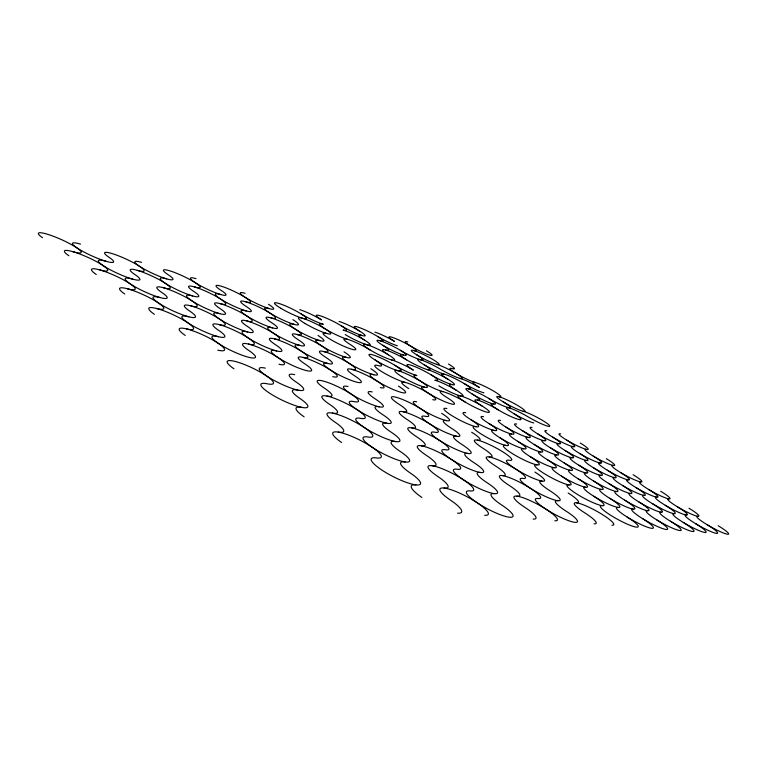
<?xml version="1.0" encoding="UTF-8"?>
<svg xmlns="http://www.w3.org/2000/svg" width="767" height="767" viewBox="0 0 767 767"><rect width="100%" height="100%" fill="white"/><g stroke="black" fill="none" stroke-linecap="round" stroke-linejoin="round"><path stroke-width="1.15" d="M185.25 335.447A24.975 4.564 25 0 1 186.237 328.832A24.975 4.564 25 0 1 218.202 343.29A24.045 4.286 25.3 0 0 249.179 357.403A24.045 4.286 25.3 0 0 248.949 350.586A23.192 4.027 25.6 0 1 248.287 344.019A23.192 4.027 25.6 0 1 277.817 357.46A22.406 3.797 25.9 0 0 306.512 370.605A22.406 3.797 25.9 0 0 304.873 363.884A21.687 3.576 26.1 0 1 302.946 357.393A21.687 3.576 26.1 0 1 330.376 369.953A21.016 3.375 26.3 0 0 357.086 382.254A21.016 3.375 26.3 0 0 354.354 375.648A20.402 3.193 26.5 0 1 351.449 369.263A20.402 3.193 26.5 0 1 377.048 381.055A19.817 3.02 26.7 0 0 402.033 392.608A19.817 3.02 26.7 0 0 398.457 386.127M217.809 350.174A24.975 4.564 25 0 0 218.202 343.29A24.045 4.286 25.3 0 1 218.518 336.732M154.388 314.317A24.621 4.353 24.8 0 1 156.161 308.382A24.621 4.353 24.8 0 1 187.704 322.706A23.7 4.103 25.1 0 0 218.279 336.665A23.7 4.103 25.1 0 0 218.844 330.519A22.857 3.864 25.4 0 1 218.94 324.556A22.857 3.864 25.4 0 1 248.115 337.883A22.08 3.643 25.6 0 0 276.456 350.902A22.08 3.643 25.6 0 0 275.574 344.776A21.371 3.442 25.9 0 1 274.356 338.841A21.371 3.442 25.9 0 1 301.479 351.296A20.709 3.25 26.1 0 0 327.902 363.491A20.709 3.25 26.1 0 0 325.879 357.422A20.095 3.078 26.3 0 1 323.645 351.535A20.095 3.078 26.3 0 1 348.985 363.242A19.53 2.924 26.5 0 0 373.711 374.708A19.53 2.924 26.5 0 0 370.806 368.716M186.496 328.89A24.621 4.353 24.8 0 0 187.704 322.706A23.7 4.103 25.1 0 1 188.797 316.79M278.987 364.267A23.192 4.027 25.6 0 0 277.817 357.46A22.406 3.797 25.9 0 1 276.657 350.95M248.508 344.067A22.857 3.864 25.4 0 0 248.115 337.883A22.08 3.643 25.6 0 1 247.683 331.967M332.744 376.655A21.687 3.576 26.1 0 0 330.376 369.953A21.016 3.375 26.3 0 1 328.065 363.539M303.118 357.432A21.371 3.442 25.9 0 0 301.479 351.296A20.709 3.25 26.1 0 1 299.868 345.409M380.346 387.613A20.402 3.193 26.5 0 0 377.048 381.055A19.817 3.02 26.7 0 1 373.845 374.737M351.602 369.291A20.095 3.078 26.3 0 0 348.985 363.242A19.53 2.924 26.5 0 1 346.435 357.412M124.753 294.02A24.295 4.161 24.6 0 1 127.264 288.728A24.295 4.161 24.6 0 1 158.385 302.907A24.295 4.161 24.6 0 1 156.43 308.449M160.198 297.606A23.374 3.921 24.9 0 0 158.385 302.907A23.374 3.921 24.9 0 0 188.567 316.733A23.374 3.921 24.9 0 0 189.861 311.191A22.54 3.701 25.2 0 1 190.657 305.812A22.54 3.701 25.2 0 1 219.477 319.014A21.783 3.499 25.4 0 0 247.492 331.91A21.783 3.499 25.4 0 0 247.3 326.339A21.073 3.308 25.7 0 1 246.753 320.922A21.073 3.308 25.7 0 1 273.579 333.281A20.421 3.135 25.9 0 0 299.705 345.371A20.421 3.135 25.9 0 0 298.344 339.8A19.817 2.972 26.1 0 1 296.743 334.393A19.817 2.972 26.1 0 1 321.824 346.003A19.252 2.819 26.3 0 0 346.3 357.374A19.252 2.819 26.3 0 0 344.019 351.842M219.151 324.614A22.54 3.701 25.2 0 0 219.477 319.014A21.783 3.499 25.4 0 1 219.736 313.645M274.538 338.889A21.073 3.308 25.7 0 0 273.579 333.281A20.421 3.135 25.9 0 1 272.611 327.892M323.799 351.574A19.817 2.972 26.1 0 0 321.824 346.003A19.252 2.819 26.3 0 1 319.887 340.634M96.278 274.519A23.988 3.979 24.4 0 1 99.461 269.821A23.988 3.979 24.4 0 1 130.179 283.857A23.087 3.758 24.7 0 0 159.967 297.538A23.087 3.758 24.7 0 0 161.942 292.572A22.253 3.557 25 0 1 163.39 287.73A22.253 3.557 25 0 1 191.865 300.817A21.495 3.365 25.2 0 0 219.544 313.588A21.495 3.365 25.2 0 0 220.004 308.535A20.795 3.183 25.5 0 1 220.081 303.617A20.795 3.183 25.5 0 1 246.61 315.86A20.153 3.02 25.7 0 0 272.448 327.845A20.153 3.02 25.7 0 0 271.71 322.754A19.558 2.867 25.9 0 1 270.703 317.797A19.558 2.867 25.9 0 1 295.525 329.311A18.993 2.723 26.1 0 0 319.753 340.596A18.993 2.723 26.1 0 0 318.056 335.495M127.523 288.795A23.988 3.979 24.4 0 0 130.179 283.857A23.087 3.758 24.7 0 1 132.643 279.121M190.878 305.87A22.253 3.557 25 0 0 191.865 300.817A21.495 3.365 25.2 0 1 192.757 295.957M246.936 320.97A20.795 3.183 25.5 0 0 246.61 315.86A20.153 3.02 25.7 0 1 246.255 310.951M296.896 334.431A19.558 2.867 25.9 0 0 295.525 329.311A18.993 2.723 26.1 0 1 294.173 324.374M68.886 255.766A23.7 3.797 24.2 0 1 72.692 251.624A23.7 3.797 24.2 0 1 103.008 265.507A22.809 3.595 24.5 0 0 132.413 279.054A22.809 3.595 24.5 0 0 135.021 274.634A21.984 3.404 24.8 0 1 137.082 270.291A21.984 3.404 24.8 0 1 165.212 283.244A21.236 3.231 25 0 0 192.565 295.909A21.236 3.231 25 0 0 193.639 291.345A20.546 3.068 25.3 0 1 194.3 286.877A20.546 3.068 25.3 0 1 220.532 299.025A19.904 2.915 25.5 0 0 246.092 310.903A19.904 2.915 25.5 0 0 245.929 306.254A19.309 2.771 25.7 0 1 245.478 301.719A19.309 2.771 25.7 0 1 270.051 313.137A18.763 2.637 25.9 0 0 294.029 324.336A18.763 2.637 25.9 0 0 292.889 319.647M99.72 269.898A23.7 3.797 24.2 0 0 103.008 265.507A22.809 3.595 24.5 0 1 106.095 261.307M163.601 287.788A21.984 3.404 24.8 0 0 165.212 283.244A21.236 3.231 25 0 1 166.698 278.881M220.263 303.665A20.546 3.068 25.3 0 0 220.532 299.025A19.904 2.915 25.5 0 1 220.743 294.547M270.856 317.835A19.309 2.771 25.7 0 0 270.051 313.137A18.763 2.637 25.9 0 1 269.236 308.612M42.53 237.722A23.432 3.634 24.1 0 1 46.912 234.088A23.432 3.634 24.1 0 1 76.834 247.837A22.55 3.442 24.4 0 0 105.865 261.24A22.55 3.442 24.4 0 0 109.058 257.319A21.735 3.269 24.6 0 1 111.675 253.455A21.735 3.269 24.6 0 1 139.479 266.283A20.997 3.106 24.9 0 0 166.506 278.824A20.997 3.106 24.9 0 0 168.146 274.72A20.306 2.953 25.1 0 1 169.354 270.693A20.306 2.953 25.1 0 1 195.297 282.726A19.674 2.809 25.3 0 0 220.58 294.499A19.674 2.809 25.3 0 0 220.963 290.281A19.089 2.675 25.5 0 1 221.03 286.149A19.089 2.675 25.5 0 1 245.354 297.471A18.533 2.55 25.7 0 0 269.102 308.574A18.533 2.55 25.7 0 0 268.479 304.278M72.951 251.691A23.432 3.634 24.1 0 0 76.834 247.837A22.55 3.442 24.4 0 1 80.487 244.127M137.293 270.348A21.735 3.269 24.6 0 0 139.479 266.283A20.997 3.106 24.9 0 1 141.511 262.372M194.473 286.935A20.306 2.953 25.1 0 0 195.297 282.726A19.674 2.809 25.3 0 1 196.045 278.67M245.632 301.767A19.089 2.675 25.5 0 0 245.354 297.471A18.533 2.55 25.7 0 1 245.056 293.32M457.563 513.181A28.331 6.155 27.6 0 0 450.593 500.218A27.286 5.695 27.8 0 1 443.805 488.004A27.286 5.695 27.8 0 1 477.208 502.778A26.327 5.283 28 0 0 509.585 517.236A26.327 5.283 28 0 0 501.829 505.108A25.445 4.909 28.2 0 1 494.312 493.632M421.888 497.476A28.331 6.155 27.6 0 1 415.973 484.897M484.677 515.29A27.286 5.695 27.8 0 0 477.208 502.778A26.327 5.283 28 0 1 470.085 490.928A25.704 5.072 27.6 0 0 463.441 479.797A24.841 4.717 27.7 0 1 457.074 469.222A24.295 4.535 27.3 0 0 451.121 459.26A23.518 4.247 27.5 0 1 445.406 449.759A23.048 4.084 27.2 0 0 440.057 440.785A22.339 3.835 27.3 0 1 434.889 432.204A21.917 3.701 27 0 0 430.038 424.084A21.275 3.48 27.2 0 1 425.359 416.299A20.901 3.365 26.9 0 0 420.949 408.916A20.316 3.173 27.1 0 1 416.682 401.822M444.045 488.033A26.634 5.455 27.3 0 0 437.871 476.547A25.704 5.072 27.6 0 1 431.831 465.694A25.704 5.072 27.6 0 1 463.441 479.797A24.841 4.717 27.7 0 0 494.121 493.612A24.841 4.717 27.7 0 0 487.189 482.779A24.045 4.401 27.9 0 1 480.449 472.501M405.177 461.955A26.634 5.455 27.3 0 0 410.412 473.086A27.65 5.887 27.1 0 1 415.704 484.869A27.65 5.887 27.1 0 1 380.854 469.375A27.65 5.887 27.1 0 1 376.261 457.909A27.046 5.618 26.6 0 0 372.043 447.171A26.049 5.225 26.9 0 1 367.968 436.998A25.522 5.005 26.5 0 0 364.21 427.44A24.63 4.669 26.7 0 1 360.576 418.351A24.17 4.477 26.4 0 0 357.211 409.789A23.365 4.19 26.6 0 1 353.942 401.62A22.952 4.027 26.3 0 0 350.902 393.902A22.214 3.787 26.5 0 1 347.959 386.52M533.123 519.077A25.445 4.909 28.2 0 0 524.791 507.294A24.63 4.564 28.3 0 1 516.728 496.134A24.63 4.564 28.3 0 1 546.248 509.365A23.863 4.266 28.4 0 0 574.972 522.337A23.863 4.266 28.4 0 0 566.247 511.253A23.154 3.988 28.5 0 1 557.81 500.707M554.848 520.764A24.63 4.564 28.3 0 0 546.248 509.365A23.863 4.266 28.4 0 1 538.022 498.502A23.307 4.123 28 0 0 530.285 488.234A22.617 3.854 28.2 0 1 522.864 478.435A22.128 3.73 27.8 0 0 515.865 469.155A21.495 3.509 27.9 0 1 509.135 460.267A21.073 3.394 27.6 0 0 502.768 451.821A21.073 3.394 27.6 0 0 477.112 440.085A21.073 3.394 27.6 0 0 483.076 448.34A21.687 3.605 27.5 0 1 489.183 456.979M516.9 496.153A24.045 4.401 27.9 0 0 509.432 485.588A23.307 4.123 28 0 1 502.174 475.54A23.307 4.123 28 0 1 530.285 488.234A22.617 3.854 28.2 0 0 557.667 500.688A22.617 3.854 28.2 0 0 549.795 490.679A21.965 3.624 28.3 0 1 542.164 481.139M594.099 523.832A23.154 3.988 28.5 0 0 585.02 513.037A22.483 3.739 28.6 0 1 576.257 502.768A22.483 3.739 28.6 0 1 602.689 514.743A22.483 3.739 28.6 0 1 611.893 525.222M568.165 492.999A21.965 3.624 28.3 0 1 576.391 502.778M341.593 442.492A27.046 5.618 26.6 0 1 338.046 432.061A27.046 5.618 26.6 0 1 372.043 447.171A26.049 5.225 26.9 0 0 404.938 461.916A26.049 5.225 26.9 0 0 400.24 451.456A25.138 4.861 27.1 0 1 395.571 441.543M432.042 465.713A25.138 4.861 27.1 0 0 426.538 455.483A24.295 4.535 27.3 0 1 421.131 445.761A24.295 4.535 27.3 0 1 451.121 459.26A23.518 4.247 27.5 0 0 480.276 472.472A23.518 4.247 27.5 0 0 474.054 462.741A22.799 3.979 27.7 0 1 467.985 453.479M502.337 475.559A22.799 3.979 27.7 0 0 495.597 466.039A22.128 3.73 27.8 0 1 489.039 456.95A22.128 3.73 27.8 0 1 515.865 469.155A21.495 3.509 27.9 0 0 542.029 481.12A21.495 3.509 27.9 0 0 534.887 472.041M338.314 432.109A26.5 5.369 26.2 0 0 335.237 422.32A25.522 5.005 26.5 0 1 332.082 413.039A25.522 5.005 26.5 0 1 364.21 427.44A24.63 4.669 26.7 0 0 395.36 441.504A24.63 4.669 26.7 0 0 391.16 432.166A23.806 4.362 27 0 1 386.971 423.269M304.135 416.845A26.5 5.369 26.2 0 1 302.016 407.43M421.323 445.79A23.806 4.362 27 0 0 416.385 436.605A23.048 4.084 27.2 0 1 411.515 427.852A23.048 4.084 27.2 0 1 440.057 440.785A22.339 3.835 27.3 0 0 467.822 453.45A22.339 3.835 27.3 0 0 462.204 444.668A21.687 3.605 27.5 0 1 456.701 436.279M332.322 413.077A25.052 4.784 26.1 0 0 329.58 404.343A24.17 4.477 26.4 0 1 326.752 396.031A24.17 4.477 26.4 0 1 357.211 409.789A23.365 4.19 26.6 0 0 386.779 423.231A23.365 4.19 26.6 0 0 383.001 414.832A22.617 3.94 26.8 0 1 379.234 406.817M298.142 390.144A25.052 4.784 26.1 0 0 300.022 398.543A26.011 5.12 25.8 0 1 301.757 407.382A26.011 5.12 25.8 0 1 268.354 392.349A26.011 5.12 25.8 0 1 267.261 383.797A25.57 4.89 25.4 0 0 266.302 375.772A24.621 4.583 25.8 0 1 265.334 368.131M411.697 427.881A22.617 3.94 26.8 0 0 407.239 419.597A21.917 3.701 27 0 1 402.828 411.668A21.917 3.701 27 0 1 430.038 424.084A21.275 3.48 27.2 0 0 456.557 436.25A21.275 3.48 27.2 0 0 451.456 428.274A20.671 3.289 27.3 0 1 446.452 420.642M471.686 432.243A20.671 3.289 27.3 0 1 477.256 440.105M234.021 368.841A25.57 4.89 25.4 0 1 233.686 361.094A25.57 4.89 25.4 0 1 266.302 375.772A24.621 4.583 25.8 0 0 297.903 390.096A24.621 4.583 25.8 0 0 296.359 382.196A23.748 4.295 26.1 0 1 294.672 374.66M326.972 396.079A23.748 4.295 26.1 0 0 324.499 388.227A22.952 4.027 26.3 0 1 321.958 380.739A22.952 4.027 26.3 0 1 350.902 393.902A22.214 3.787 26.5 0 0 379.051 406.778A22.214 3.787 26.5 0 0 375.648 399.195A21.534 3.567 26.7 0 1 372.225 391.927M402.991 411.706A21.534 3.567 26.7 0 0 398.955 404.19A20.901 3.365 26.9 0 1 394.947 396.98A20.901 3.365 26.9 0 1 420.949 408.916A20.316 3.173 27.1 0 0 446.317 420.613A20.316 3.173 27.1 0 0 441.667 413.336M627.195 517.063A21.562 3.404 28.7 0 1 636.485 527.14A21.562 3.404 28.7 0 1 611.117 515.549A21.562 3.404 28.7 0 1 602.22 505.654M593.763 496.239A21.073 3.308 28.4 0 1 602.105 505.645A21.073 3.308 28.4 0 1 576.985 494.13A21.073 3.308 28.4 0 1 569.018 484.897M633.331 509.125A20.45 3.02 28.8 0 0 642.42 518.53A20.987 3.202 28.7 0 1 651.768 528.329A20.987 3.202 28.7 0 1 627.224 517.083A20.987 3.202 28.7 0 1 618.212 507.438M609.64 498.243A20.517 3.116 28.5 0 1 618.116 507.428A20.517 3.116 28.5 0 1 593.792 496.259A20.517 3.116 28.5 0 1 585.681 487.237M647.626 510.717A19.932 2.857 28.8 0 0 656.782 519.901A20.45 3.02 28.8 0 1 666.197 529.46A20.45 3.02 28.8 0 1 642.42 518.53M616.352 491.532A19.501 2.78 28.6 0 0 624.683 500.151A20 2.943 28.5 0 1 633.235 509.115A20 2.943 28.5 0 1 609.669 498.262A20 2.943 28.5 0 1 601.433 489.442A19.578 2.857 28.2 0 0 593.572 481.014A19.098 2.704 28.3 0 1 586.046 472.942M661.173 512.222A19.453 2.694 28.8 0 0 670.377 521.196A19.932 2.857 28.8 0 1 679.84 530.524A19.932 2.857 28.8 0 1 656.782 519.901M630.503 493.507A19.031 2.627 28.6 0 0 638.911 501.954A19.501 2.78 28.6 0 1 647.54 510.707A19.501 2.78 28.6 0 1 624.683 500.151M656.715 497.179A18.168 2.368 28.6 0 0 665.229 505.271A18.59 2.493 28.6 0 1 673.963 513.65A18.993 2.56 28.9 0 0 683.263 522.423A19.453 2.694 28.8 0 1 692.754 531.531A19.453 2.694 28.8 0 1 670.377 521.196M652.381 503.641A19.031 2.627 28.6 0 1 661.096 512.212A19.031 2.627 28.6 0 1 638.911 501.954M677.395 506.795A18.168 2.368 28.6 0 1 686.187 515.012A18.552 2.426 28.9 0 0 695.496 523.593A18.993 2.56 28.9 0 1 704.998 532.48A18.993 2.56 28.9 0 1 683.263 522.423M673.963 513.65A18.59 2.493 28.6 0 1 652.41 503.651A18.59 2.493 28.6 0 1 643.935 495.396M689.015 508.262A17.756 2.253 28.7 0 1 697.817 516.306A18.14 2.301 28.9 0 0 707.126 524.705A18.552 2.426 28.9 0 1 716.618 533.391A18.552 2.426 28.9 0 1 695.496 523.593M686.187 515.012A18.168 2.368 28.6 0 1 665.229 505.271M718.161 525.74A18.14 2.301 28.9 0 1 727.672 534.254A18.14 2.301 28.9 0 1 707.126 524.705M697.817 516.306A17.756 2.253 28.7 0 1 677.424 506.814A17.756 2.253 28.7 0 1 668.882 498.886A17.411 2.196 28.5 0 0 660.684 491.273M554.215 467.688A20.086 3.03 28.2 0 0 561.482 476.125A20.632 3.202 28.1 0 1 568.903 484.888A20.632 3.202 28.1 0 1 544.024 473.45A20.632 3.202 28.1 0 1 536.948 464.85M570.552 470.382A19.578 2.857 28.2 0 0 577.982 478.646A20.086 3.03 28.2 0 1 585.576 487.218A20.086 3.03 28.2 0 1 561.482 476.125M601.338 489.423A19.578 2.857 28.2 0 1 577.982 478.646M600.753 475.358A18.648 2.569 28.4 0 0 608.413 483.296A19.098 2.704 28.3 0 1 616.256 491.513A19.098 2.704 28.3 0 1 593.6 481.034M607.291 470.2A17.871 2.378 28.2 0 1 614.645 477.649A18.216 2.435 28.4 0 0 622.478 485.444A18.648 2.569 28.4 0 1 630.416 493.497A18.648 2.569 28.4 0 1 608.413 483.296M635.824 487.476A18.216 2.435 28.4 0 1 643.858 495.386A18.216 2.435 28.4 0 1 622.478 485.444M633.13 474.754A17.085 2.148 28.3 0 1 640.627 481.935A17.411 2.196 28.5 0 0 648.575 489.432A17.804 2.311 28.4 0 1 656.638 497.169A17.804 2.311 28.4 0 1 635.843 487.486A17.804 2.311 28.4 0 1 628.029 479.854A17.468 2.253 28.2 0 0 620.522 472.53A17.085 2.148 28.3 0 1 613.293 465.473A16.778 2.1 28.1 0 0 606.333 458.676M668.814 498.876A17.411 2.196 28.5 0 1 648.575 489.432M523.756 448.781A19.693 2.934 27.9 0 0 530.237 456.653A20.22 3.106 27.8 0 1 536.823 464.831A20.22 3.106 27.8 0 1 512.183 453.479A20.22 3.106 27.8 0 1 505.932 445.454M540.649 451.926A19.194 2.78 28 0 0 547.312 459.654A19.693 2.934 27.9 0 1 554.1 467.678A19.693 2.934 27.9 0 1 530.237 456.653M556.669 454.917A18.734 2.637 28.1 0 0 563.486 462.501A19.194 2.78 28 0 1 570.456 470.372A19.194 2.78 28 0 1 547.312 459.654M571.885 457.755A18.283 2.502 28.1 0 0 578.845 465.205A18.734 2.637 28.1 0 1 585.95 472.923A18.734 2.637 28.1 0 1 563.486 462.501M586.362 460.459A17.871 2.378 28.2 0 0 593.437 467.774A18.283 2.502 28.1 0 1 600.666 475.348A18.283 2.502 28.1 0 1 578.845 465.205M614.645 477.649A17.871 2.378 28.2 0 1 593.437 467.774M627.952 479.845A17.468 2.253 28.2 0 1 607.32 470.219A17.468 2.253 28.2 0 1 600.149 463.028M640.627 481.935A17.085 2.148 28.3 0 1 620.541 472.549M494.264 430.469A19.328 2.847 27.6 0 0 499.998 437.813A19.846 3.01 27.5 0 1 505.808 445.435A19.846 3.01 27.5 0 1 481.408 434.17A19.846 3.01 27.5 0 1 475.923 426.701M500.525 420.479A18.072 2.493 27.6 0 0 505.999 427.133A18.513 2.627 27.5 0 1 511.56 434.026A18.849 2.704 27.7 0 0 517.61 441.274A19.328 2.847 27.6 0 1 523.65 448.762A19.328 2.847 27.6 0 1 499.998 437.813M528.175 437.439A18.389 2.56 27.8 0 0 534.302 444.553A18.849 2.704 27.7 0 1 540.543 451.907A18.849 2.704 27.7 0 1 517.61 441.274M550.14 447.65A18.389 2.56 27.8 0 1 556.574 454.898A18.389 2.56 27.8 0 1 534.302 444.553M565.221 450.613A17.957 2.435 27.9 0 1 571.798 457.736A17.957 2.435 27.9 0 1 550.16 447.66A17.957 2.435 27.9 0 1 543.87 440.661M579.584 453.431A17.545 2.311 28 0 1 586.285 460.44A17.545 2.311 28 0 1 565.241 450.622A17.545 2.311 28 0 1 558.817 443.738M593.265 456.116A17.152 2.205 28 0 1 600.072 463.009A17.152 2.205 28 0 1 579.603 453.441A17.152 2.205 28 0 1 573.054 446.662M613.226 465.464A16.778 2.1 28.1 0 1 593.294 456.125A16.778 2.1 28.1 0 1 586.64 449.462M465.703 412.732A18.993 2.771 27.4 0 0 470.727 419.578A19.491 2.924 27.3 0 1 475.808 426.673A19.491 2.924 27.3 0 1 451.638 415.484A19.491 2.924 27.3 0 1 446.883 408.543M483.555 416.702A18.513 2.627 27.5 0 0 488.828 423.461A18.993 2.771 27.4 0 1 494.159 430.44A18.993 2.771 27.4 0 1 470.727 419.578M511.56 434.026A18.513 2.627 27.5 0 1 488.828 423.461M516.67 424.074A17.651 2.368 27.7 0 0 522.327 430.632A18.072 2.493 27.6 0 1 528.079 437.42A18.072 2.493 27.6 0 1 505.999 427.133M532.039 427.497A17.248 2.253 27.8 0 0 537.868 433.969A17.651 2.368 27.7 0 1 543.784 440.651A17.651 2.368 27.7 0 1 522.327 430.632M552.643 437.123A17.248 2.253 27.8 0 1 558.731 443.719A17.248 2.253 27.8 0 1 537.868 433.969M560.706 433.873A16.5 2.052 27.9 0 0 566.784 440.162A16.864 2.148 27.8 0 1 572.978 446.653A16.864 2.148 27.8 0 1 552.671 437.132A16.864 2.148 27.8 0 1 546.708 430.757M580.255 443.038A16.5 2.052 27.9 0 1 586.573 449.443A16.5 2.052 27.9 0 1 566.784 440.162M426.442 350.807A15.052 1.745 26.8 0 1 429.645 355.121A15.052 1.745 26.8 0 1 410.824 346.205A15.378 1.822 26.7 0 0 391.649 337.154A15.378 1.822 26.7 0 0 394.497 341.392A15.723 1.898 26.6 0 0 374.938 332.149M407.833 341.986A15.052 1.745 26.8 0 0 410.824 346.205A15.378 1.822 26.7 0 1 413.892 350.557M397.364 345.764A15.723 1.898 26.6 0 1 377.469 336.377A16.088 1.985 26.5 0 0 357.297 326.886A16.088 1.985 26.5 0 0 359.665 331.133M377.479 336.387A16.088 1.985 26.5 0 1 380.087 340.759M339.052 321.431A16.471 2.071 26.4 0 1 359.857 331.248A16.471 2.071 26.4 0 1 361.842 335.457A16.471 2.071 26.4 0 1 341.037 325.649A16.884 2.167 26.3 0 0 319.753 315.659A16.884 2.167 26.3 0 0 321.536 319.906A17.325 2.263 26.1 0 0 299.763 309.676M341.056 325.659A16.884 2.167 26.3 0 1 343.098 330.031A17.095 2.234 26.4 0 1 364.67 340.184A17.095 2.234 26.4 0 1 366.808 344.719A17.095 2.234 26.4 0 1 345.246 334.575M382.81 345.294A16.682 2.128 26.6 0 1 385.628 349.992M364.469 340.059A16.682 2.128 26.6 0 1 362.024 335.515M301.086 313.876A17.325 2.263 26.1 0 0 323.271 324.278A17.526 2.339 26.3 0 0 325.16 328.88A17.526 2.339 26.3 0 0 347.47 339.302M448.474 364.018A15.235 1.783 27 0 1 452.175 368.639A15.436 1.831 27.1 0 0 456.077 373.471A15.436 1.831 27.1 0 0 475.204 382.484M417.085 355.063A15.915 1.946 26.8 0 1 420.297 359.704A15.915 1.946 26.8 0 1 400.326 350.289M436.624 364.287A15.771 1.917 27 0 1 456.192 373.539A15.771 1.917 27 0 1 459.817 378.332A15.771 1.917 27 0 1 440.258 369.1A16.126 2.004 26.9 0 0 420.23 359.694A16.126 2.004 26.9 0 0 424.007 364.689A16.126 2.004 26.9 0 0 444.026 374.085M423.806 364.574A16.5 2.09 26.8 0 1 427.267 369.569A16.5 2.09 26.8 0 1 406.606 359.848A16.893 2.196 26.7 0 0 385.523 349.963A16.893 2.196 26.7 0 0 388.553 354.881M406.606 359.848A16.5 2.09 26.8 0 1 403.404 354.977M369.636 349.675A17.756 2.406 26.5 0 0 347.346 339.273A17.756 2.406 26.5 0 0 349.781 344.22A18.226 2.531 26.3 0 1 352.063 349.301A18.226 2.531 26.3 0 1 328.928 338.496A18.226 2.531 26.3 0 1 326.953 333.559M498.838 396.683A15.647 1.879 27.3 0 0 494.264 391.477A15.647 1.879 27.3 0 0 475.128 382.465A15.647 1.879 27.3 0 0 479.49 387.575A15.982 1.965 27.2 0 0 459.96 378.371M483.919 392.838A15.982 1.965 27.2 0 1 464.064 383.5A16.347 2.052 27.1 0 0 443.94 374.056A16.347 2.052 27.1 0 0 447.938 379.253M464.083 383.519A16.347 2.052 27.1 0 1 468.321 388.821M427.363 369.589A16.721 2.157 27 0 1 448.139 379.377A16.721 2.157 27 0 1 451.811 384.564A16.721 2.157 27 0 1 431.044 374.795A17.123 2.253 26.9 0 0 409.799 364.862A17.123 2.253 26.9 0 0 413.336 370.125A17.545 2.368 26.8 0 0 391.592 359.953M394.756 365.226A17.545 2.368 26.8 0 0 416.903 375.571A17.804 2.435 27 0 0 420.719 381.295A17.804 2.435 27 0 0 442.971 391.659M431.064 374.804A17.123 2.253 26.9 0 1 434.87 380.202A17.373 2.32 27.1 0 1 456.413 390.317A17.373 2.32 27.1 0 1 460.373 395.916A17.373 2.32 27.1 0 1 438.839 385.82M472.731 394.334A16.96 2.215 27.2 0 1 477.304 400.058M456.192 390.182A16.96 2.215 27.2 0 1 451.984 384.612M375.226 360.078A18.475 2.617 26.5 0 1 378.198 365.6A18.734 2.704 26.7 0 0 381.4 371.42A18.734 2.704 26.7 0 0 405.024 382.369M503.593 402.09A16.212 2.013 27.4 0 1 508.444 407.68A16.212 2.013 27.4 0 1 488.512 398.303M523.094 411.265A16.107 1.975 27.6 0 1 542.624 420.479A16.107 1.975 27.6 0 1 547.868 426.203A16.107 1.975 27.6 0 1 528.358 417.008A16.462 2.071 27.5 0 0 508.377 407.661A16.462 2.071 27.5 0 0 513.852 413.643A16.462 2.071 27.5 0 0 533.803 422.962M513.641 413.509A16.836 2.167 27.5 0 1 518.856 419.52A16.836 2.167 27.5 0 1 498.243 409.856A17.219 2.272 27.4 0 0 477.208 400.038A17.219 2.272 27.4 0 0 482.06 406.002M498.243 409.856A16.836 2.167 27.5 0 1 493.277 403.969M465.099 401.975A18.072 2.512 27.2 0 0 442.856 391.63A18.072 2.512 27.2 0 0 447.276 397.737A18.533 2.646 27.1 0 1 451.638 404.036A18.533 2.646 27.1 0 1 428.532 393.289A19.022 2.79 26.9 0 0 404.909 382.34A19.022 2.79 26.9 0 0 408.744 388.572M424.487 387.134A18.533 2.646 27.1 0 0 428.532 393.289A19.022 2.79 26.9 0 1 432.713 399.674M417.296 355.198A15.57 1.87 26.9 0 0 439.04 364.469A15.57 1.87 26.9 0 0 419.175 352.523A15.57 1.87 26.9 0 0 417.296 355.198M383.04 345.438A16.289 2.033 26.7 0 0 406.146 355.226A16.289 2.033 26.7 0 0 385.753 342.849A16.289 2.033 26.7 0 0 383.04 345.438M280.799 308.286A17.785 2.378 26 0 0 306.34 318.669A17.785 2.378 26 0 0 284.173 305.362A17.785 2.378 26 0 0 280.799 308.286M305.113 323.54A17.996 2.454 26.1 0 0 330.682 333.866A17.996 2.454 26.1 0 0 307.922 320.184A17.996 2.454 26.1 0 0 305.113 323.54M369.905 349.838A17.315 2.301 26.6 0 0 394.593 360.183A17.315 2.301 26.6 0 0 373.069 346.981A17.315 2.301 26.6 0 0 369.905 349.838M502.941 401.697A15.867 1.927 27.4 0 0 524.964 411.294A15.867 1.927 27.4 0 0 504.763 398.878A15.867 1.927 27.4 0 0 502.941 401.697M472.06 393.931A16.577 2.109 27.3 0 0 495.396 404.036A16.577 2.109 27.3 0 0 474.658 391.151A16.577 2.109 27.3 0 0 472.06 393.931M375.514 360.25A17.996 2.483 26.7 0 0 401.112 370.873A17.996 2.483 26.7 0 0 378.639 357.01A17.996 2.483 26.7 0 0 375.514 360.25M401.764 376.607A18.255 2.569 26.9 0 0 427.401 387.172A18.255 2.569 26.9 0 0 404.257 372.896A18.255 2.569 26.9 0 0 401.764 376.607M464.409 401.544A17.631 2.387 27.3 0 0 489.298 412.205A17.631 2.387 27.3 0 0 467.324 398.389A17.631 2.387 27.3 0 0 464.409 401.544"/></g></svg>
